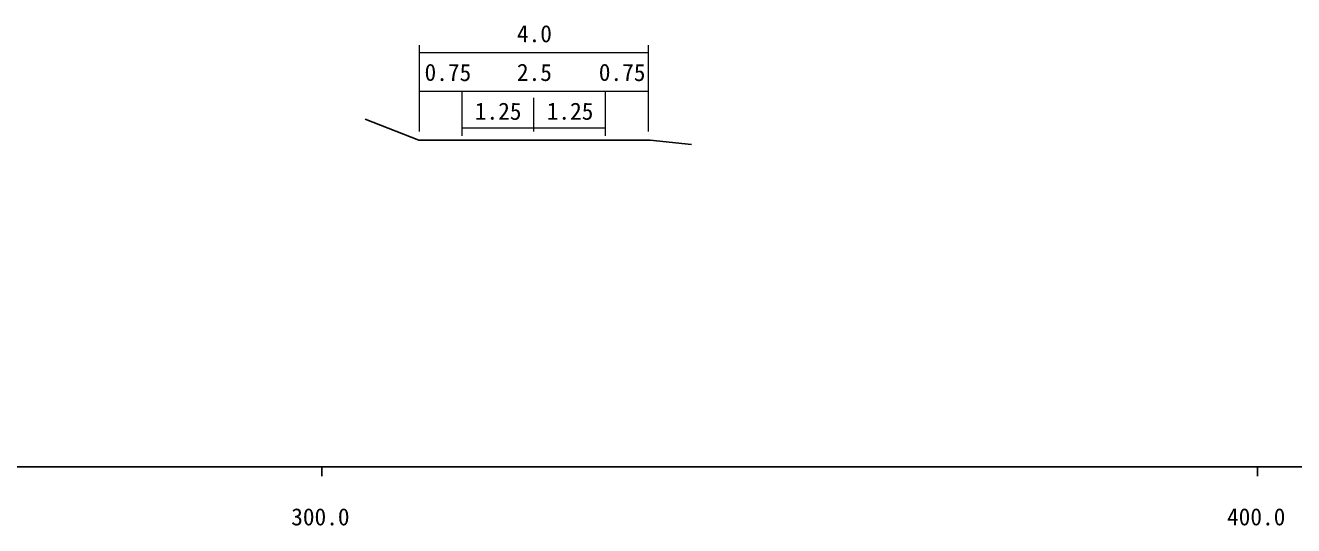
# Model space of a CAD drawing. Units: millimetres, scale not verified. Extents: x -12539 to 627461, y -205619 to 154381.
# Drawn here: x 283780 to 419307, y -26904 to 26617 of the extents above; entities that cross this region are included whole.
import ezdxf
from ezdxf.enums import TextEntityAlignment as Align

# ---------------------------------------------------------------- set-up
doc = ezdxf.new("R2010")
doc.units = ezdxf.units.MM
doc.header["$LTSCALE"] = 1000
for name, color, linetype, lineweight in [('M-BGD', 7, 'Continuous', 25), ('M-BMK-HTXT', 7, 'Continuous', 13), ('M-TTL-BAND', 7, 'Continuous', 25)]:
    doc.layers.add(name, color=color, linetype=linetype, lineweight=lineweight)
doc.styles.add('ＭＳ ゴシック', font='')
doc.styles.get('ＭＳ ゴシック').set_extended_font_data('MS Gothic')

msp = doc.modelspace()

# ---------------------------------------------------------------- linework, layer by layer
at = {"layer": 'M-BGD'}
for p, q in [((320102, 16565), (325815, 14344)), ((325815, 14344), (330119, 14344)), ((328427, 14344), (348264, 14344)), ((345724, 14344), (350541, 14344)), ((350541, 14344), (354979, 13862))]:
    msp.add_line(p, q, dxfattribs=at)
at = {"layer": 'M-BMK-HTXT'}
for p, q in [((325896, 15250), (325896, 24504)), ((350385, 15250), (350385, 24504)), ((325896, 23704), (330119, 23704)), ((328427, 23704), (348264, 23704)), ((345724, 23704), (350385, 23704)), ((325896, 19576), (327960, 19576)), ((327960, 19576), (330119, 19576)), ((328427, 19576), (348264, 19576)), ((330456, 14796), (330456, 19576)), ((345724, 19576), (350385, 19576)), ((345762, 14796), (345762, 19576)), ((338109, 15250), (338109, 18855)), ((330456, 15646), (345762, 15646))]:
    msp.add_line(p, q, dxfattribs=at)
at = {"layer": 'M-TTL-BAND'}
for p, q in [((-12539, -20619), (526461, -20619)), ((315461, -20619), (315461, -21619)), ((415461, -20619), (415461, -21619))]:
    msp.add_line(p, q, dxfattribs=at)

# ---------------------------------------------------------------- texts
at = {"layer": 'M-BMK-HTXT', "style": 'ＭＳ ゴシック'}
for s, p in [('4.0', (336300, 24271)), ('0.75', (326430, 20127)), ('2.5', (336300, 20127)), ('0.75', (345051, 20127)), ('1.25', (331801, 15983)), ('1.25', (339486, 15983))]:
    msp.add_text(s, height=1833, rotation=359.7, dxfattribs=at).set_placement(p, align=Align.BOTTOM_LEFT)
at = {"layer": 'M-TTL-BAND', "style": 'ＭＳ ゴシック'}
for s, p in [('300.0', (315305, -27424)), ('400.0', (415305, -27424))]:
    msp.add_text(s, height=1833, dxfattribs=at).set_placement(p, align=Align.BOTTOM_CENTER)

doc.saveas('drawing.dxf')
